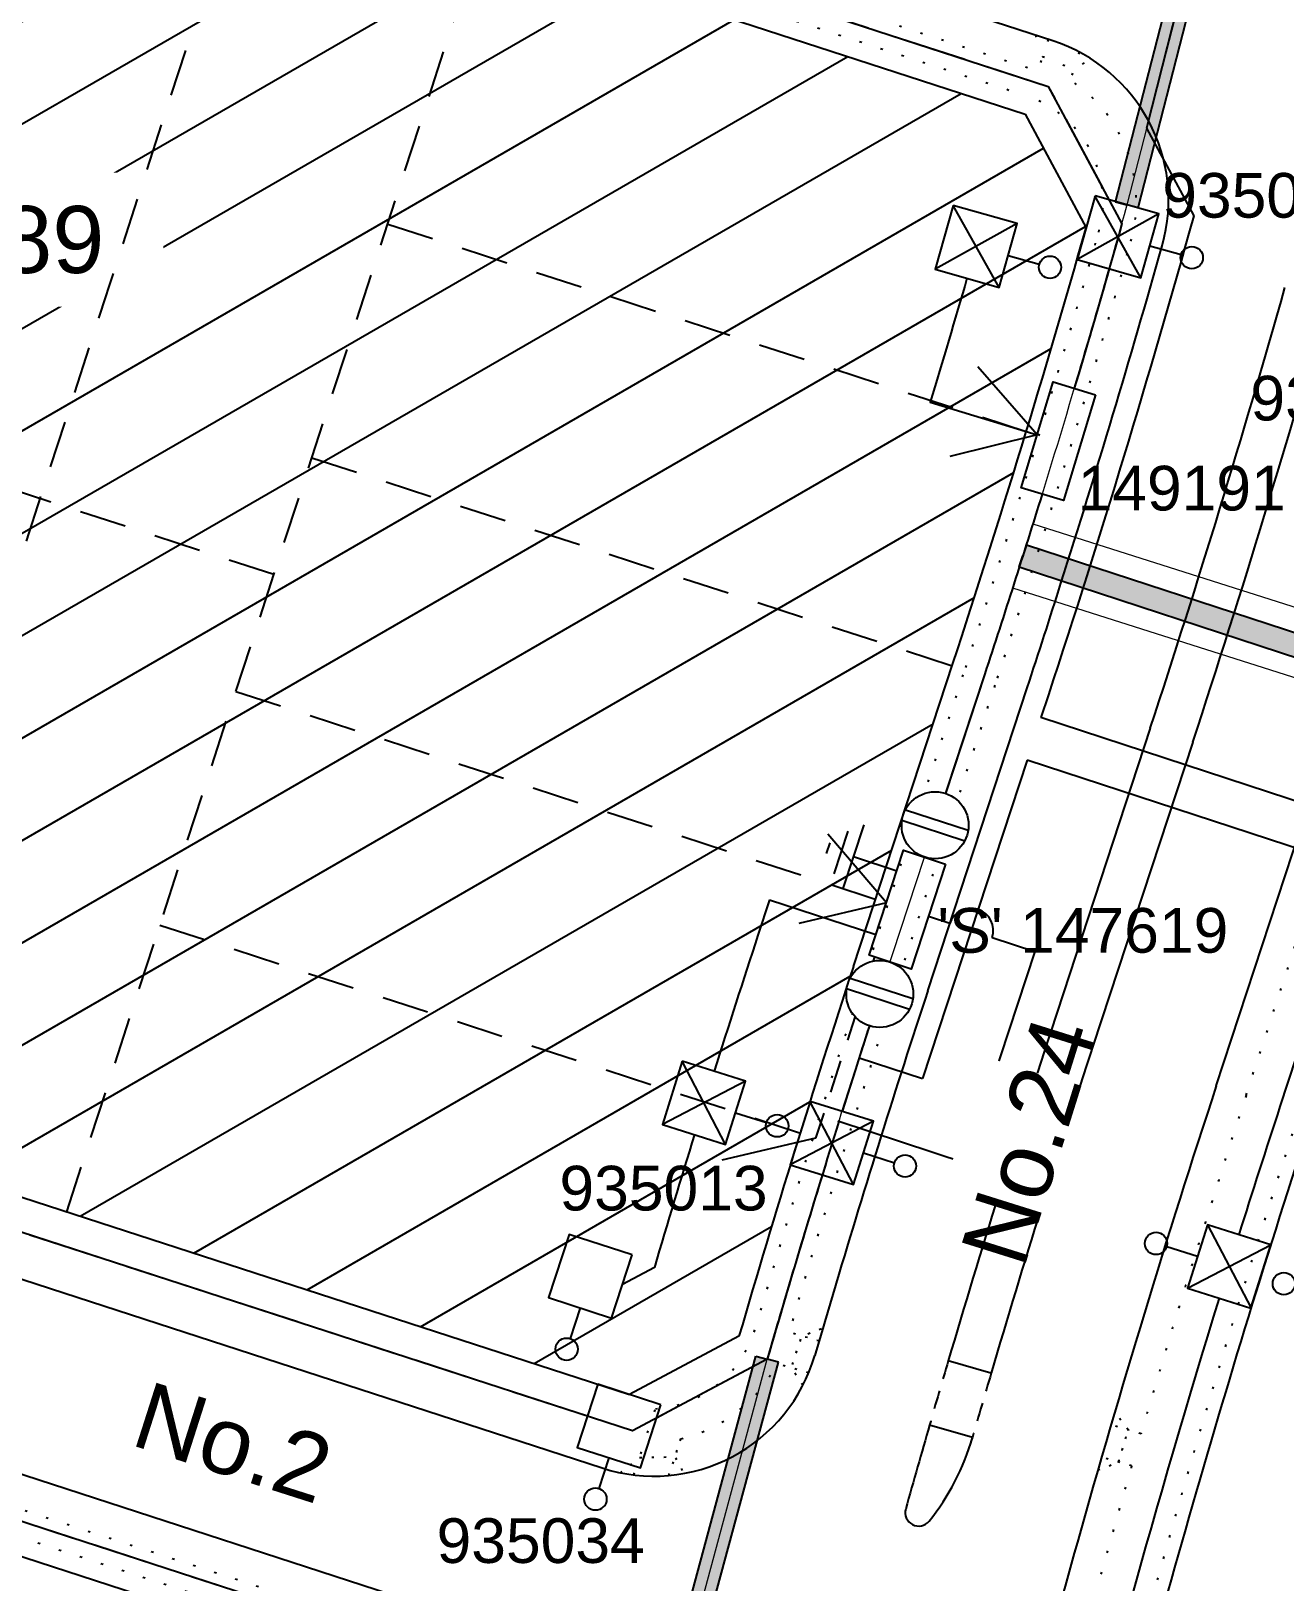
# Model space of a CAD drawing. Header units: metres. Extents: x 305482 to 305978, y 6275861 to 6276842.
# Drawn here: x 305673.2 to 305729.4, y 6276204.8 to 6276274.3 of the extents above; entities that cross this region are included whole.
import ezdxf
from ezdxf.enums import TextEntityAlignment as Align

# ---------------------------------------------------------------- set-up
doc = ezdxf.new("R2010")
doc.units = ezdxf.units.M
doc.header["$LTSCALE"] = 0.7
for name, pattern in [('Cable Exist OH', [1, 1, 0]), ('Dash', [5, 3, -2]), ('DOT', [6.35, 0, -6.35]), ('IE Trench LV', [6.5, 5, -1.5])]:
    doc.linetypes.add(name, pattern=pattern)
doc.layers.get('0').update_dxf_attribs({"color": 6})
for name, color, linetype in [('_User Miscellaneous1', 3, 'Continuous'), ('_User Miscellaneous11', 7, 'Continuous'), ('_User Miscellaneous3', 11, 'Continuous'), ('_User Miscellaneous4', 7, 'Continuous'), ('_User Miscellaneous7', 150, 'Continuous'), ('_User Miscellaneous8', 7, 'Continuous'), ('_User Miscellaneous9', 8, 'Continuous'), ('Cadastre Developer_SP_NEW', 4, 'Continuous'), ('Cadastre Roads_SP_NEW', 8, 'Continuous'), ('Duct_SP_NEW', 2, 'Continuous'), ('Equip_LV_NEW', 5, 'Continuous'), ('Mains_HV_NEW_V17', 2, 'Continuous'), ('Mains_LV_NEW_R6', 2, 'Continuous'), ('Mains_LV_NEW_T84', 2, 'Continuous'), ('Services_SP_NEW_UG', 2, 'Continuous'), ('SupportsUG_SP_LV_NEW', 2, 'Continuous'), ('SupportsUG_SP_LV_SL_NEW', 2, 'Continuous'), ('Trench_SP_NEW', 2, 'Continuous')]:
    doc.layers.add(name, color=color, linetype=linetype)
doc.layers.add('_User Miscellaneous5', color=7, linetype='Continuous', lineweight=35)
doc.layers.add('_User Notes', color=7, linetype='Continuous', plot=False)
doc.styles.add('ARIAL', font='arial.ttf', dxfattribs={"height": 2})
doc.styles.add('ARIAL 3.0', font='arial.ttf', dxfattribs={"height": 3})
doc.styles.add('POLE_LABEL', font='arial.ttf')
doc.styles.add('SL_LABEL', font='arial.ttf')
doc.styles.get("Standard").update_dxf_attribs({"font": 'arial.ttf'})
doc.styles.add('style1', font='iso3098b.shx')
doc.linetypes.add('Cable New UG', pattern='A,8,-1,["x",style1,S=3.5,R=0,X=0.35,Y=-1],-3.5', length=12.5)
doc.linetypes.add('Cable Z', pattern='A,8,-1,["Z",Standard,S=2.5,R=0,X=0.35,Y=-1.25],-3.5', length=12.5)
doc.linetypes.add('IE Trench HV', pattern='A,8,-2,["/",style1,S=2.5,R=0,X=0.1,Y=-1],-4.5', length=14.5)

# ---------------------------------------------------------------- blocks, each defined once
blk = doc.blocks.new('*U52')
at = {"lineweight": -3}
blk.add_lwpolyline([(-2.475, 2.49), (2.475, 2.49), (2.475, 0.51), (-2.475, 0.51)], close=True, dxfattribs=at)
for tag, flags, p in [('STREET_CODE', 9, (1.5, 3.5)), ('OWNED_BY', 9, (1.5, 3.3)), ('OPERATED_BY', 9, (1.5, 3.1)), ('STATE', 9, (1.5, 2.7)), ('MAINTAINED_BY', 9, (1.5, 2.9)), ('SUPPORT_TYPE', 9, (1.5, 2.5)), ('USAGE', 9, (1.5, 2.3)), ('LEGEND', 9, (1.5, 2.1)), ('SUBURB', 9, (1.5, 1.7)), ('STREETNAME', 9, (1.5, 1.5)), ('PARENT', 9, (1.5, 1.9)), ('LOCATION', 9, (1.5, 1.3)), ('Z', 1, (1.5, 0.9)), ('NOTES', 9, (1.5, 1.1))]:
    blk.add_attdef(tag, text='', height=0.2, dxfattribs=dict(flags=flags)).set_placement(p, align=Align.MIDDLE_LEFT)
at = {"layer": '_User Miscellaneous4', "style": 'ARIAL', "flags": 8}
blk.add_attdef('ASSET_NUM', text='', height=2, dxfattribs=at).set_placement((2, 5.5), align=Align.MIDDLE_LEFT)
blk = doc.blocks.new('A$C1B2C29DD')
at = {"layer": 'Services_SP_NEW_UG', "color": 2, "flags": 128}
for points in [[(0, 0), (-2.1, 3.444)], [(0, 0), (2.1, 3.444)]]:
    blk.add_lwpolyline(points, dxfattribs=at)
blk = doc.blocks.new('*U56')
at = {"layer": 'Services_SP_NEW_UG', "color": 2, "flags": 128}
blk.add_lwpolyline([(-11, -0.75), (-13.247, 2.934)], dxfattribs=at)
at = {"layer": 'Services_SP_NEW_UG', "color": 2, "linetype": 'Dash', "ltscale": 0.7, "flags": 128}
blk.add_lwpolyline([(-2.473, -0.75), (-11, -0.75)], dxfattribs=at)
blk = doc.blocks.new('*U166')
at = {"layer": '_User Miscellaneous7', "lineweight": -3}
for points in [[(2.143, -3.02), (2.143, -1.57)], [(0.658, -3.02), (3.628, -5.99)], [(3.628, -3.02), (0.658, -5.99)]]:
    blk.add_lwpolyline(points, dxfattribs=at)
blk.add_lwpolyline([(0.658, -5.99), (3.628, -5.99), (3.628, -3.02), (0.658, -3.02)], close=True, dxfattribs=at)
blk.add_circle((2.143, -1.07), 0.5, dxfattribs=at)
at = {"layer": '_User Miscellaneous8', "color": 2, "lineweight": -3}
blk.add_lwpolyline([(-1.485, 0), (1.485, 0), (1.485, 2.97), (-1.485, 2.97)], close=True, dxfattribs=at)
at = {"layer": '_User Miscellaneous9', "color": 2, "lineweight": -3}
for points in [[(-1.485, 2.97), (1.485, 0)], [(1.485, 2.97), (-1.485, -0.015)]]:
    blk.add_lwpolyline(points, dxfattribs=at)
at = {"style": 'POLE_LABEL', "flags": 9}
blk.add_attdef('STRUCTURE_PLANT_NUMBER', text='', height=0.2, dxfattribs=at).set_placement((1.641, 1.727), align=Align.MIDDLE_LEFT)
for tag, flags, p in [('STREET_CODE', 9, (1.641, 1.485)), ('OWNED_BY', 9, (1.641, 1.085)), ('OPERATED_BY', 9, (1.641, 0.885)), ('COLUMN_TYPE', 9, (1.641, 1.285)), ('MAINTAINED_BY', 9, (1.641, 0.685)), ('STATE', 9, (1.641, 0.485)), ('USAGE', 9, (1.641, 0.285)), ('LEGEND', 9, (1.641, 0.085)), ('SUBURB', 9, (1.641, -0.315)), ('STREETNAME', 9, (1.641, -0.515)), ('PARENT', 9, (1.641, -0.115)), ('LOCATION', 9, (1.641, -0.715)), ('Z', 1, (1.641, -1.315)), ('NOTES', 9, (1.641, -0.915)), ('LABEL_ALIGNMENT', 9, (1.641, -1.115))]:
    blk.add_attdef(tag, text='', height=0.2, dxfattribs=dict(flags=flags)).set_placement(p, align=Align.MIDDLE_LEFT)
at = {"layer": '_User Miscellaneous5', "style": 'ARIAL', "flags": 8}
blk.add_attdef('ASSET_NUM', text='', height=2, dxfattribs=at).set_placement((2, 3.485), align=Align.MIDDLE_LEFT)
blk = doc.blocks.new('*U107')
at = {"layer": '_User Miscellaneous8', "color": 2}
blk.add_line((0, 0), (0, 1.45), dxfattribs=at)
blk.add_circle((0, 1.95), 0.5, dxfattribs=at)
for tag, p, flags in [('Z', (0, 0), 1), ('OPERATED_BY', (0, -9.607), 9)]:
    blk.add_attdef(tag, p, '', height=0.2, dxfattribs=dict(flags=flags))
at = {"style": 'SL_LABEL', "flags": 9}
blk.add_attdef('STREET_CODE', text='', height=0.2, dxfattribs=at).set_placement((0, -0.2), align=Align.MIDDLE_LEFT)
at = {"flags": 9}
for tag, p in [('CONSTRUCTED_VOLTAGE', (0, -0.4)), ('CONTROL_TYPE', (0, -0.6)), ('OPERATING_VOLTAGE', (0, -1.4)), ('LANTERN_PURPOSE', (0, -0.8)), ('LANTERN_TYPE', (0, -1)), ('NO_PHASES', (0, -1.2)), ('ORIENTATION', (0, -1.6)), ('OWNED_BY', (0, -1.8)), ('STATE', (0, -2)), ('CEXIST', (0, -2.4)), ('CNEW', (0, -2.6)), ('CNUMBER', (0, -2.8)), ('USAGE', (0, -2.2)), ('CREMOVE', (0, -3)), ('CREPLACE', (0, -3.2)), ('LKINGHEIGHT', (0, -3.4)), ('LBRACKET', (0, -3.6)), ('LBRACKETVOCAB', (0, -3.8)), ('LCATEGORY', (0, -4)), ('LCHARGE1', (0, -4.2)), ('LCHARGE1PERCENT', (0, -4.4)), ('LCHARGE2', (0, -4.6)), ('LCHARGE2PERCENT', (0, -4.8)), ('LCHARGE3', (0, -5)), ('LCHARGE3PERCENT', (0, -5.2)), ('LEXIST', (0, -5.4)), ('LLAMP', (0, -5.6)), ('LLAMPVOCAB', (0, -5.8)), ('LMAST', (0, -6)), ('LMASTVOCAB', (0, -6.2)), ('LNEW', (0, -6.4)), ('LANTNUMBER', (0, -6.6)), ('LOUTREACH', (0, -7)), ('LOUTREACHVOCAB', (0, -7.2)), ('LRATECODE', (0, -7.4)), ('LREMOVE', (0, -7.6)), ('LREPLACE', (0, -7.8)), ('LTYPE', (0, -8)), ('LTYPEVOCAB', (0, -8.2)), ('LEGEND', (0, -8.4)), ('SUBURB', (0, -8.6)), ('STREETNAME', (0, -8.8)), ('LOCATION', (0, -9)), ('NOTES', (0, -9.2)), ('MAINTAINED_BY', (0, -9.863))]:
    blk.add_attdef(tag, text='', height=0.2, dxfattribs=at).set_placement(p, align=Align.MIDDLE_LEFT)
at = {"layer": '_User Notes', "style": 'SL_LABEL', "flags": 8}
blk.add_attdef('ASSET_NUM', text='', height=2.5, dxfattribs=at).set_placement((2, 2), align=Align.MIDDLE_LEFT)
at = {"layer": '_User Notes', "flags": 8}
blk.add_attdef('LNUMBER', text='', height=2.5, dxfattribs=at).set_placement((1.2, -2.8), align=Align.MIDDLE_LEFT)
blk = doc.blocks.new('*U167')
at = {"layer": '_User Miscellaneous7', "lineweight": -3}
for points in [[(-1.36, -3.013), (-1.36, -1.563)], [(-2.845, -3.013), (0.125, -5.983)], [(0.125, -3.013), (-2.845, -5.983)]]:
    blk.add_lwpolyline(points, dxfattribs=at)
blk.add_lwpolyline([(-2.845, -5.983), (0.125, -5.983), (0.125, -3.013), (-2.845, -3.013)], close=True, dxfattribs=at)
blk.add_circle((-1.36, -1.063), 0.5, dxfattribs=at)
at = {"layer": '_User Miscellaneous8', "color": 2, "lineweight": -3}
blk.add_lwpolyline([(-1.485, 0), (1.485, 0), (1.485, 2.97), (-1.485, 2.97)], close=True, dxfattribs=at)
at = {"layer": '_User Miscellaneous9', "color": 2, "lineweight": -3}
for points in [[(-1.485, 2.97), (1.485, 0)], [(1.485, 2.97), (-1.485, -0.015)]]:
    blk.add_lwpolyline(points, dxfattribs=at)
at = {"style": 'POLE_LABEL', "flags": 9}
blk.add_attdef('STRUCTURE_PLANT_NUMBER', text='', height=0.2, dxfattribs=at).set_placement((1.641, 1.727), align=Align.MIDDLE_LEFT)
for tag, flags, p in [('STREET_CODE', 9, (1.641, 1.485)), ('OWNED_BY', 9, (1.641, 1.085)), ('OPERATED_BY', 9, (1.641, 0.885)), ('COLUMN_TYPE', 9, (1.641, 1.285)), ('MAINTAINED_BY', 9, (1.641, 0.685)), ('STATE', 9, (1.641, 0.485)), ('USAGE', 9, (1.641, 0.285)), ('LEGEND', 9, (1.641, 0.085)), ('SUBURB', 9, (1.641, -0.315)), ('STREETNAME', 9, (1.641, -0.515)), ('PARENT', 9, (1.641, -0.115)), ('LOCATION', 9, (1.641, -0.715)), ('Z', 1, (1.641, -1.315)), ('NOTES', 9, (1.641, -0.915)), ('LABEL_ALIGNMENT', 9, (1.641, -1.115))]:
    blk.add_attdef(tag, text='', height=0.2, dxfattribs=dict(flags=flags)).set_placement(p, align=Align.MIDDLE_LEFT)
at = {"layer": '_User Miscellaneous5', "style": 'ARIAL', "flags": 8}
blk.add_attdef('ASSET_NUM', text='', height=2, dxfattribs=at).set_placement((2, 3.485), align=Align.MIDDLE_LEFT)
blk = doc.blocks.new('*U242')
at = {"layer": '_User Miscellaneous7', "lineweight": -3}
for points in [[(0, -3.03), (0, -1.58)], [(-1.485, -3.03), (1.485, -6)], [(1.485, -3.03), (-1.485, -6)]]:
    blk.add_lwpolyline(points, dxfattribs=at)
blk.add_lwpolyline([(-1.485, -6), (1.485, -6), (1.485, -3.03), (-1.485, -3.03)], close=True, dxfattribs=at)
blk.add_circle((0, -1.08), 0.5, dxfattribs=at)
at = {"layer": '_User Miscellaneous8', "color": 2, "lineweight": -3}
blk.add_lwpolyline([(-1.485, 0), (1.485, 0), (1.485, 2.97), (-1.485, 2.97)], close=True, dxfattribs=at)
at = {"layer": '_User Miscellaneous9', "color": 2, "lineweight": -3}
for points in [[(-1.485, 2.97), (1.485, 0)], [(1.485, 2.97), (-1.485, -0.015)]]:
    blk.add_lwpolyline(points, dxfattribs=at)
at = {"style": 'POLE_LABEL', "flags": 9}
blk.add_attdef('STRUCTURE_PLANT_NUMBER', text='', height=0.2, dxfattribs=at).set_placement((1.641, 1.727), align=Align.MIDDLE_LEFT)
for tag, flags, p in [('STREET_CODE', 9, (1.641, 1.485)), ('OWNED_BY', 9, (1.641, 1.085)), ('OPERATED_BY', 9, (1.641, 0.885)), ('COLUMN_TYPE', 9, (1.641, 1.285)), ('MAINTAINED_BY', 9, (1.641, 0.685)), ('STATE', 9, (1.641, 0.485)), ('USAGE', 9, (1.641, 0.285)), ('LEGEND', 9, (1.641, 0.085)), ('SUBURB', 9, (1.641, -0.315)), ('STREETNAME', 9, (1.641, -0.515)), ('PARENT', 9, (1.641, -0.115)), ('LOCATION', 9, (1.641, -0.715)), ('Z', 1, (1.641, -1.315)), ('NOTES', 9, (1.641, -0.915)), ('LABEL_ALIGNMENT', 9, (1.641, -1.115))]:
    blk.add_attdef(tag, text='', height=0.2, dxfattribs=dict(flags=flags)).set_placement(p, align=Align.MIDDLE_LEFT)
at = {"layer": '_User Miscellaneous5', "style": 'ARIAL', "flags": 8}
blk.add_attdef('ASSET_NUM', text='', height=2, dxfattribs=at).set_placement((2, 3.485), align=Align.MIDDLE_LEFT)
blk = doc.blocks.new('*U165')
at = {"layer": '_User Miscellaneous7', "lineweight": -3}
blk.add_lwpolyline([(3.3, -3.015), (3.3, -1.565)], dxfattribs=at)
blk.add_lwpolyline([(1.815, -5.985), (4.785, -5.985), (4.785, -3.015), (1.815, -3.015)], close=True, dxfattribs=at)
blk.add_circle((3.3, -1.065), 0.5, dxfattribs=at)
at = {"layer": '_User Miscellaneous8', "color": 2, "lineweight": -3}
blk.add_lwpolyline([(-1.485, 0), (1.485, 0), (1.485, 2.97), (-1.485, 2.97)], close=True, dxfattribs=at)
at = {"style": 'POLE_LABEL', "flags": 9}
blk.add_attdef('STRUCTURE_PLANT_NUMBER', text='', height=0.2, dxfattribs=at).set_placement((1.641, 1.727), align=Align.MIDDLE_LEFT)
for tag, flags, p in [('STREET_CODE', 9, (1.641, 1.485)), ('OWNED_BY', 9, (1.641, 1.085)), ('OPERATED_BY', 9, (1.641, 0.885)), ('COLUMN_TYPE', 9, (1.641, 1.285)), ('MAINTAINED_BY', 9, (1.641, 0.685)), ('STATE', 9, (1.641, 0.485)), ('USAGE', 9, (1.641, 0.285)), ('LEGEND', 9, (1.641, 0.085)), ('SUBURB', 9, (1.641, -0.315)), ('STREETNAME', 9, (1.641, -0.515)), ('PARENT', 9, (1.641, -0.115)), ('LOCATION', 9, (1.641, -0.715)), ('Z', 1, (1.641, -1.315)), ('NOTES', 9, (1.641, -0.915)), ('LABEL_ALIGNMENT', 9, (1.641, -1.115))]:
    blk.add_attdef(tag, text='', height=0.2, dxfattribs=dict(flags=flags)).set_placement(p, align=Align.MIDDLE_LEFT)
at = {"layer": '_User Miscellaneous5', "style": 'ARIAL', "flags": 8}
blk.add_attdef('ASSET_NUM', text='', height=2, dxfattribs=at).set_placement((2, 3.485), align=Align.MIDDLE_LEFT)
blk = doc.blocks.new('*U92')
for tag, flags, p in [('ACTUAL_STATUS', 9, (1.5, 0)), ('OPERATING_VOLTAGE', 9, (1.5, -0.6)), ('CONSTRUCTED_VOLTAGE', 9, (1.5, -0.2)), ('NO_PHASES', 9, (1.5, -0.4)), ('ORIENTATION', 9, (1.5, -0.8)), ('STATE', 9, (1.5, -1)), ('SWITCH_TYPE', 9, (1.5, -1.2)), ('USAGE', 9, (1.5, -1.4)), ('OWNED_BY', 9, (1.5, -1.8)), ('OPERATED_BY', 9, (1.5, -2)), ('NOTES', 9, (1.5, -1.6)), ('TYPE', 9, (1.5, -2.6)), ('Z', 1, (1.5, -2.8)), ('MAINTAINED_BY', 9, (1.5, -2.2)), ('NUMBER_OF_PHASES', 9, (1.5, -2.4))]:
    blk.add_attdef(tag, text='', height=0.2, dxfattribs=dict(flags=flags)).set_placement(p, align=Align.MIDDLE_LEFT)
blk.add_wipeout([(-1.689, 1.185), (-1.83, 1.061), (-1.954, 0.921), (-2.06, 0.766), (-2.146, 0.599), (-2.211, 0.423), (-2.252, 0.24), (-2.271, 0.053), (-2.265, -0.134), (-2.237, -0.32), (-2.185, -0.5), (-2.111, -0.673), (-2.016, -0.834), (-1.902, -0.983), (-1.77, -1.116), (-1.622, -1.232), (-1.461, -1.328), (-1.289, -1.403), (-1.109, -1.456), (-0.924, -1.486), (-0.736, -1.493), (-0.549, -1.476), (-0.366, -1.436), (-0.189, -1.373), (-0.022, -1.288), (0.134, -1.183), (0.275, -1.06), (0.4, -0.92), (0.506, -0.765), (0.591, -0.598), (0.656, -0.422), (0.697, -0.239), (0.716, -0.052), (0.71, 0.136), (0.682, 0.321), (0.63, 0.501), (0.556, 0.674), (0.461, 0.836), (0.347, 0.984), (0.215, 1.117), (0.067, 1.233), (-0.094, 1.329), (-0.266, 1.404), (-0.446, 1.457), (-0.631, 1.487), (-0.819, 1.494), (-1.005, 1.477), (-1.189, 1.437), (-1.366, 1.374), (-1.533, 1.289)])
for p, q in [((-1.216, -1.434), (-0.835, 1.5)), ((-0.72, -1.498), (-0.339, 1.435))]:
    blk.add_line(p, q)
blk.add_circle((-0.777, 0.001), 1.5)
blk = doc.blocks.new('*U217')
for tag, flags, p in [('ACTUAL_STATUS', 9, (1.5, 0)), ('OPERATING_VOLTAGE', 9, (1.5, -0.6)), ('CONSTRUCTED_VOLTAGE', 9, (1.5, -0.2)), ('NO_PHASES', 9, (1.5, -0.4)), ('ORIENTATION', 9, (1.5, -0.8)), ('STATE', 9, (1.5, -1)), ('SWITCH_TYPE', 9, (1.5, -1.2)), ('USAGE', 9, (1.5, -1.4)), ('OWNED_BY', 9, (1.5, -1.8)), ('OPERATED_BY', 9, (1.5, -2)), ('NOTES', 9, (1.5, -1.6)), ('TYPE', 9, (1.5, -2.6)), ('Z', 1, (1.5, -2.8)), ('MAINTAINED_BY', 9, (1.5, -2.2)), ('NUMBER_OF_PHASES', 9, (1.5, -2.4))]:
    blk.add_attdef(tag, text='', height=0.2, dxfattribs=dict(flags=flags)).set_placement(p, align=Align.MIDDLE_LEFT)
blk.add_wipeout([(0.134, -1.183), (0.275, -1.06), (0.4, -0.92), (0.506, -0.765), (0.591, -0.598), (0.656, -0.422), (0.697, -0.239), (0.716, -0.052), (0.71, 0.136), (0.682, 0.321), (0.63, 0.501), (0.556, 0.674), (0.461, 0.836), (0.347, 0.984), (0.215, 1.117), (0.067, 1.233), (-0.094, 1.329), (-0.266, 1.404), (-0.446, 1.457), (-0.631, 1.487), (-0.819, 1.494), (-1.005, 1.477), (-1.189, 1.437), (-1.366, 1.374), (-1.533, 1.289), (-1.689, 1.185), (-1.83, 1.061), (-1.954, 0.921), (-2.06, 0.766), (-2.146, 0.599), (-2.211, 0.423), (-2.252, 0.24), (-2.271, 0.053), (-2.265, -0.134), (-2.237, -0.32), (-2.185, -0.5), (-2.111, -0.673), (-2.016, -0.834), (-1.902, -0.983), (-1.77, -1.116), (-1.622, -1.232), (-1.461, -1.328), (-1.289, -1.403), (-1.109, -1.456), (-0.924, -1.486), (-0.736, -1.493), (-0.549, -1.476), (-0.366, -1.436), (-0.189, -1.373), (-0.022, -1.288)])
for p, q in [((-0.835, 1.5), (-1.216, -1.434)), ((-0.339, 1.435), (-0.72, -1.498))]:
    blk.add_line(p, q)
blk.add_circle((-0.777, 0.001), 1.5)
blk = doc.blocks.new('Earth')
for p, q in [((0, -2.044), (0, 0)), ((-1.5, -2.044), (1.5, -2.044)), ((-1, -2.644), (1, -2.644)), ((-0.25, -3.244), (0.25, -3.244))]:
    blk.add_line(p, q)

msp = doc.modelspace()

# ---------------------------------------------------------------- hatches: boundary and pattern name
at = {"layer": '_User Miscellaneous11'}
h = msp.add_hatch(dxfattribs=at)
h.set_pattern_fill('ANSI31', color=3, scale=1.25, angle=345)
edge = h.paths.add_edge_path()
edge.add_line((305624.142, 6276300.96), (305605.131, 6276244.049))
edge.add_line((305624.142, 6276300.96), (305717.74, 6276270.548))
edge.add_line((305717.74, 6276270.548), (305720.471, 6276265.459))
edge.add_arc((305248.295, 6276399.01), 490.7, 341.82502, 344.20682)
edge.add_line((305710.057, 6276232.379), (305714.513, 6276245.951))
edge.add_arc((306193.947, 6276073.519), 509.3, 161.82502, 163.77467)
edge.add_line((305704.933, 6276215.825), (305700.026, 6276213.216))
edge.add_line((305605.131, 6276244.049), (305700.026, 6276213.216))
h.paths.add_polyline_path([(305653.916, 6276262.163), (305677.13, 6276262.163), (305677.13, 6276268.345), (305653.916, 6276268.345)], flags=24)
h.paths.add_polyline_path([(305658.621, 6276250.488), (305665.836, 6276250.488), (305665.836, 6276254.61), (305658.621, 6276254.61)], flags=24)
h = msp.add_hatch(color=256, dxfattribs=at)
h.dxf.hatch_style = 1
h.paths.add_polyline_path([(305721.794, 6276266.615), (305722.802, 6276266.355), (305728.099, 6276286.937), (305727.092, 6276287.197)])
h = msp.add_hatch(color=256, dxfattribs=at)
h.dxf.hatch_style = 1
h.paths.add_polyline_path([(305717.802, 6276251.263), (305717.478, 6276250.275), (305735.147, 6276244.485), (305735.471, 6276245.473)])
h = msp.add_hatch(color=256, dxfattribs=at)
h.dxf.hatch_style = 1
h.paths.add_polyline_path([(305700.18, 6276194.505), (305701.184, 6276194.234), (305706.699, 6276214.662), (305705.694, 6276214.933)])

# ---------------------------------------------------------------- linework, layer by layer
at = {"layer": '_User Miscellaneous3', "color": 3, "linetype": 'DOT', "ltscale": 0.2}
for p, q in [((305629.444, 6276300.078), (305717.773, 6276271.378)), ((305710.627, 6276232.192), (305715.083, 6276245.764)), ((305712.052, 6276231.724), (305716.508, 6276245.296)), ((305727.634, 6276226.609), (305732.09, 6276240.181)), ((305604.312, 6276230.331), (305697.156, 6276200.164)), ((305603.941, 6276229.19), (305696.16, 6276199.226))]:
    msp.add_line(p, q, dxfattribs=at)
at = {"layer": '_User Miscellaneous3', "color": 3, "linetype": 'DOT', "ltscale": 0.1}
for p, q in [((305708.517, 6276215.615), (305707.172, 6276216.002)), ((305708.054, 6276214.188), (305706.637, 6276214.595))]:
    msp.add_line(p, q, dxfattribs=at)
at = {"layer": '_User Miscellaneous3', "color": 3, "linetype": 'DOT', "ltscale": 0.2, "flags": 128}
for points in [[(305718.772, 6276273.893), (305718.308, 6276272.466), (305629.815, 6276301.22)], [(305718.201, 6276274.078), (305718.524, 6276273.132), (305719.913, 6276272.551), (305720.695, 6276273.016)], [(305720.164, 6276273.325), (305719.76, 6276272.08)], [(305700.228, 6276209.618), (305701.192, 6276212.583)]]:
    msp.add_lwpolyline(points, dxfattribs=at)
at = {"layer": '_User Miscellaneous3', "color": 3, "linetype": 'DOT', "ltscale": 0.1, "flags": 128}
for points in [[(305707.799, 6276213.637), (305707.28, 6276214.41), (305707.749, 6276215.836), (305708.686, 6276216.191)], [(305722.352, 6276211.632), (305721.753, 6276212.431)], [(305722.932, 6276211.464), (305721.584, 6276211.856)], [(305701.798, 6276209.594), (305702.333, 6276211.241)], [(305699.629, 6276209.715), (305700.481, 6276210.395), (305702.069, 6276210.43), (305702.457, 6276209.683)], [(305720.995, 6276209.84), (305721.931, 6276210.193)], [(305722.512, 6276210.024), (305721.162, 6276210.416)]]:
    msp.add_lwpolyline(points, dxfattribs=at)
msp.add_lwpolyline([(305721.931, 6276210.193, -0.000763), (305722.352, 6276211.632, -0.000763)], format="xyb", dxfattribs=at)
at = {"layer": '_User Miscellaneous3', "color": 3, "linetype": 'DOT', "ltscale": 0.2}
for centre, radius, start, end in [((305716.228, 6276266.623), 6.5, 344.20279, 57.08666), ((305716.228, 6276266.623), 5, 344.20279, 71.99986), ((305248.295, 6276399.01), 491.3, 341.82502, 344.20279), ((305248.295, 6276399.01), 492.8, 341.82502, 344.20279), ((306193.947, 6276073.519), 508.7, 161.82502, 163.71456), ((306193.947, 6276073.519), 507.2, 161.82502, 163.68476), ((306193.947, 6276073.519), 490.8, 161.82502, 163.6764), ((306193.947, 6276073.519), 488.3, 161.82502, 166.22781), ((305700.859, 6276217.572), 5, 273.81572, 343.71456), ((305700.859, 6276217.572), 6.5, 283.10663, 332.7465), ((306193.947, 6276073.519), 490.8, 163.85151, 166.22781)]:
    msp.add_arc(centre, radius, start, end, dxfattribs=at)
at = {"layer": '_User Miscellaneous9', "linetype": 'Dash', "flags": 128}
for points in [[(305689.208, 6276265.624), (305717.795, 6276256.335)], [(305685.809, 6276255.162), (305714.479, 6276245.847)], [(305682.409, 6276244.701), (305711.047, 6276235.396)], [(305679.01, 6276234.239), (305707.673, 6276224.926)]]:
    msp.add_lwpolyline(points, dxfattribs=at)
at = {"layer": 'Cadastre Developer_SP_NEW'}
for p, q in [((305717.74, 6276270.548), (305720.471, 6276265.459)), ((305710.057, 6276232.379), (305714.513, 6276245.951)), ((305624.531, 6276237.746), (305700.026, 6276213.216)), ((305619.772, 6276223.205), (305696.06, 6276198.417)), ((305704.933, 6276215.825), (305700.026, 6276213.216))]:
    msp.add_line(p, q, dxfattribs=at)
msp.add_lwpolyline([(305643.646, 6276294.623), (305717.74, 6276270.548)], dxfattribs=at)
for centre, radius, start, end in [((305248.295, 6276399.01), 490.7, 341.82502, 344.20682), ((306193.947, 6276073.519), 509.3, 161.82502, 163.77467), ((306193.947, 6276073.519), 487.7, 161.82502, 166.22781)]:
    msp.add_arc(centre, radius, start, end, dxfattribs=at)
at = {"layer": 'Cadastre Roads_SP_NEW'}
for p, q in [((305718.981, 6276273.825), (305626.95, 6276303.728)), ((305713.383, 6276231.288), (305717.838, 6276244.859)), ((305723.349, 6276243.05), (305718.893, 6276229.479)), ((305725.249, 6276242.426), (305720.793, 6276228.855)), ((305726.304, 6276227.046), (305730.76, 6276240.617)), ((305605.438, 6276240.269), (305698.81, 6276209.931)), ((305602.873, 6276232.376), (305697.361, 6276201.675)), ((305716.216, 6276214.18), (305714.294, 6276214.734)), ((305715.386, 6276211.297), (305713.464, 6276211.85))]:
    msp.add_line(p, q, dxfattribs=at)
for centre, radius, start, end in [((305716.663, 6276266.692), 7.5, 344.22454, 71.99986), ((305248.295, 6276399.01), 494.2, 342.39514, 344.22454), ((305248.293, 6276399.011), 500.001, 341.82503, 344.18906), ((305248.295, 6276399.01), 502, 341.82502, 344.25878), ((305248.295, 6276399.01), 494.2, 341.82502, 342.39514), ((306193.947, 6276073.519), 505.8, 161.82502, 163.37842), ((306193.947, 6276073.519), 500, 161.82502, 163.59503), ((306193.947, 6276073.519), 498, 161.82502, 163.59361), ((306193.947, 6276073.519), 492.2, 161.82502, 164.31153), ((306193.727, 6276073.584), 505.57, 163.37837, 163.76069), ((305701.127, 6276217.064), 7.5, 251.99986, 343.76069), ((306193.947, 6276073.519), 500, 163.9388, 164.38615), ((305705.285, 6276214.163), 10.5, 320.97085, 344.16262), ((306193.947, 6276073.519), 498, 163.93877, 163.94801), ((305712.975, 6276207.929), 0.6, 164.16262, 320.97085), ((306193.947, 6276073.519), 492.2, 164.31153, 166.22781)]:
    msp.add_arc(centre, radius, start, end, dxfattribs=at)
at = {"layer": 'Cadastre Roads_SP_NEW', "linetype": 'Dash', "ltscale": 0.4}
for radius, start, end in [(500, 163.59503, 163.9388), (498, 163.59361, 163.93877)]:
    msp.add_arc((306193.947, 6276073.519), radius, start, end, dxfattribs=at)
at = {"layer": 'Duct_SP_NEW'}
for p, q in [((305721.794, 6276266.615), (305727.092, 6276287.197)), ((305722.802, 6276266.355), (305728.099, 6276286.937)), ((305721.794, 6276266.615), (305722.298, 6276266.485)), ((305722.802, 6276266.355), (305722.298, 6276266.485)), ((305717.802, 6276251.263), (305717.64, 6276250.769)), ((305717.802, 6276251.263), (305735.471, 6276245.473)), ((305717.478, 6276250.275), (305717.64, 6276250.769)), ((305717.478, 6276250.275), (305735.147, 6276244.485)), ((305700.18, 6276194.505), (305705.694, 6276214.933)), ((305705.694, 6276214.933), (305706.197, 6276214.798)), ((305701.184, 6276194.234), (305706.699, 6276214.662)), ((305706.699, 6276214.662), (305706.197, 6276214.798))]:
    msp.add_line(p, q, dxfattribs=at)
at = {"layer": 'Mains_HV_NEW_V17', "color": 2, "linetype": 'Cable New UG', "lineweight": 0, "flags": 128}
for points in [[(305723.751, 6276436.864), (305722.863, 6276450.994), (305708.198, 6276450.073), (305707.574, 6276460.007), (305732.646, 6276461.582), (305737.821, 6276457.019), (305739.526, 6276429.869, -0.008433), (305740.288, 6276413.285, -0.006375), (305740.492, 6276400.736), (305740.084, 6276378.903, -0.008598), (305739.102, 6276362.005, -0.010763), (305737.054, 6276340.917, -0.014212), (305732.964, 6276313.243, -0.005124), (305731.105, 6276303.328, -0.001953), (305730.343, 6276299.56, -0.003324), (305728.978, 6276293.159, -0.003173), (305727.596, 6276287.067), (305722.298, 6276266.485, -0.008081), (305718.091, 6276252.2)], [(305616.807, 6276177.657), (305612.573, 6276164.626), (305612.573, 6276164.626), (305610.4, 6276157.183), (305639.019, 6276148.08), (305680.049, 6276134.749), (305685.998, 6276138.005), (305689.517, 6276151.515), (305693.808, 6276167.983), (305700.682, 6276194.369), (305706.197, 6276214.798, -0.004982), (305709.109, 6276224.49, -0.003836), (305711.482, 6276231.912), (305714.96, 6276242.505), (305715.938, 6276245.483, 0.002199), (305717.188, 6276249.339, 0.002199)]]:
    msp.add_lwpolyline(points, format="xyb", dxfattribs=at)
for points in [[(305718.091, 6276252.2), (305737.392, 6276246.062), (305743.107, 6276244.001)], [(305717.186, 6276249.339), (305736.429, 6276243.22), (305742.089, 6276241.179)]]:
    msp.add_lwpolyline(points, dxfattribs=at)
at = {"layer": 'Mains_LV_NEW_R6', "color": 2, "linetype": 'Cable Z'}
msp.add_line((305706.304, 6276235.374), (305711.064, 6276233.811), dxfattribs=at)
at = {"layer": 'Mains_LV_NEW_R6', "color": 2, "linetype": 'Cable Z', "ltscale": 0.9, "flags": 128}
for points in [[(305715.14, 6276263.196, -0.002978), (305713.489, 6276257.644), (305718.283, 6276256.187)], [(305706.304, 6276235.374), (305705.782, 6276233.783, 0.003112), (305703.824, 6276227.693)]]:
    msp.add_lwpolyline(points, format="xyb", dxfattribs=at)
msp.add_lwpolyline([(305701.147, 6276218.909), (305699.72, 6276218.15)], dxfattribs=at)
at = {"layer": 'Mains_LV_NEW_T84', "color": 2, "linetype": 'Cable New UG'}
msp.add_line((305710.31, 6276228.296), (305713.147, 6276227.365), dxfattribs=at)
at = {"layer": 'Mains_LV_NEW_T84', "color": 2, "linetype": 'Cable New UG', "flags": 128}
for points in [[(305728.276, 6276290.019), (305723.183, 6276269.922)], [(305735.102, 6276238.067), (305718.452, 6276243.523)], [(305717.828, 6276241.623), (305713.147, 6276227.365)], [(305734.479, 6276236.166), (305717.828, 6276241.623)], [(305714.373, 6276234.304), (305713.413, 6276234.619)], [(305716.273, 6276233.68), (305718.173, 6276233.056), (305715.062, 6276223.579), (305709.363, 6276225.45)], [(305645.457, 6276216.436), (305655.957, 6276213.025), (305697.09, 6276199.66), (305700.458, 6276193.508)]]:
    msp.add_lwpolyline(points, dxfattribs=at)
for points in [[(305685.745, 6276282.521), (305718.776, 6276271.788), (305722.079, 6276265.634, -0.003895), (305719.944, 6276258.269, -0.003895)], [(305723.183, 6276269.922), (305725.294, 6276265.988, -0.011313), (305718.788, 6276244.547), (305718.452, 6276243.523)], [(305718.504, 6276253.533, -0.004292), (305715.938, 6276245.483), (305714.18, 6276240.13)], [(305711.078, 6276230.675, 0.001231), (305710.31, 6276228.296, 0.001231)], [(305709.404, 6276225.436, 0.005471), (305706.197, 6276214.798), (305700.168, 6276211.593), (305666.267, 6276222.608)], [(305702.941, 6276224.858, 0.003023), (305701.147, 6276218.909)]]:
    msp.add_lwpolyline(points, format="xyb", dxfattribs=at)
at = {"layer": 'Mains_LV_NEW_T84', "color": 2, "linetype": 'Cable New UG'}
msp.add_arc((305715.323, 6276233.992), 1, 341.82502, 161.82502, dxfattribs=at)
at = {"layer": 'Trench_SP_NEW', "linetype": 'IE Trench LV', "flags": 128}
for points in [[(305685.745, 6276282.521), (305718.776, 6276271.788), (305721.502, 6276266.71)], [(305698.15, 6276212.248), (305666.267, 6276222.608)], [(305706.197, 6276214.798), (305701.246, 6276212.166)], [(305658.782, 6276212.107), (305697.09, 6276199.66), (305699.871, 6276194.58)]]:
    msp.add_lwpolyline(points, dxfattribs=at)
at = {"layer": 'Trench_SP_NEW', "linetype": 'IE Trench HV', "ltscale": 0.9, "flags": 128}
for points in [[(305721.508, 6276263.622, -0.002833), (305719.944, 6276258.269, -0.002833)], [(305718.504, 6276253.533, -0.004292), (305715.938, 6276245.483), (305714.96, 6276242.505), (305713.245, 6276237.279)], [(305735.729, 6276246.286, -0.003395), (305733.61, 6276239.681), (305729.154, 6276226.11, 0.00308), (305727.31, 6276220.372)], [(305726.427, 6276217.536, 0.014614), (305718.812, 6276189.978), (305718.805, 6276189.949)]]:
    msp.add_lwpolyline(points, format="xyb", dxfattribs=at)
at = {"layer": 'Trench_SP_NEW', "linetype": 'IE Trench HV', "ltscale": 0.6, "flags": 128}
msp.add_lwpolyline([(305711.701, 6276232.576), (305711.482, 6276231.912, 0.003112), (305709.548, 6276225.893)], format="xyb", dxfattribs=at)
at = {"layer": 'Trench_SP_NEW', "linetype": 'IE Trench HV', "ltscale": 0.8, "flags": 128}
msp.add_lwpolyline([(305708.665, 6276223.057, 0.004244), (305706.197, 6276214.798)], format="xyb", dxfattribs=at)

# ---------------------------------------------------------------- block references
at = {"layer": 'Services_SP_NEW_UG', "color": 2}
for p, rotation in [((305718.283, 6276256.187), 72.46197892211143), ((305711.532, 6276235.237), 71.92632360512903)]:
    msp.add_blockref('A$C1B2C29DD', p, dxfattribs=dict(at, rotation=rotation))
at = {"layer": 'Services_SP_NEW_UG', "rotation": 71.99986296218076}
msp.add_blockref('*U56', (305711.047, 6276235.396), dxfattribs=at)
at = {"layer": 'SupportsUG_SP_LV_NEW'}
ref = msp.add_blockref('*U52', (305717.795, 6276256.335), dxfattribs=dict(at, rotation=253.0966691950115))
ref.add_attrib('ASSET_NUM_001', '149191', (305720.091, 6276252.8), dxfattribs={"layer": '_User Miscellaneous4', "height": 2, "style": 'ARIAL'})
ref = msp.add_blockref('*U52', (305711.047, 6276235.396), dxfattribs=dict(at, rotation=251.8250179846265))
ref.add_attrib('ASSET_NUM_001', "'S' 147619", (305713.812, 6276232.999), dxfattribs={"layer": '_User Miscellaneous4', "height": 2, "style": 'ARIAL'})
at = {"layer": 'SupportsUG_SP_LV_SL_NEW', "ltscale": 0.5}
ref = msp.add_blockref('*U166', (305720.471, 6276265.459), dxfattribs=dict(at, rotation=254.2068244357405))
ref.add_attrib('ASSET_NUM_001', '935011', (305723.882, 6276265.909), dxfattribs={"layer": '_User Miscellaneous5', "height": 2, "style": 'ARIAL'})
for p, rotation in [((305723.329, 6276264.65), 254.2068244357405), ((305710.507, 6276224.034), 252.5366338851412), ((305725.464, 6276219.396), 72.5366338973423), ((305699.108, 6276210.391), 161.9998629666277)]:
    msp.add_blockref('*U107', p, dxfattribs=dict(at, rotation=rotation))
ref = msp.add_blockref('*U167', (305741.028, 6276258.779), dxfattribs=dict(at, rotation=74.11369609254962))
ref.add_attrib('ASSET_NUM_001', '935012', (305727.829, 6276256.829), dxfattribs={"layer": '_User Miscellaneous5', "height": 2, "style": 'ARIAL'})
ref = msp.add_blockref('*U242', (305707.673, 6276224.926), dxfattribs=dict(at, rotation=252.5366338851412))
ref.add_attrib('ASSET_NUM_001', '935013', (305696.894, 6276221.459), dxfattribs={"layer": '_User Miscellaneous5', "height": 2, "style": 'ARIAL'})
ref = msp.add_blockref('*U242', (305728.297, 6276218.504), dxfattribs=dict(at, rotation=72.5366338973423))
ref.add_attrib('ASSET_NUM_001', '935014', (305729.755, 6276219.641), dxfattribs={"layer": '_User Miscellaneous5', "height": 2, "style": 'ARIAL'})
ref = msp.add_blockref('*U165', (305700.026, 6276213.216), dxfattribs=dict(at, rotation=161.9998629666277))
ref.add_attrib('ASSET_NUM_001', '935034', (305691.393, 6276205.677), dxfattribs={"layer": '_User Miscellaneous5', "height": 2, "style": 'ARIAL'})

# ---------------------------------------------------------------- texts
at = {"layer": 'Cadastre Roads_SP_NEW', "color": 3, "insert": (305682.28, 6276211.052), "char_height": 3, "attachment_point": 5, "rotation": 342.28227, "style": 'ARIAL 3.0'}
msp.add_mtext_dynamic_manual_height_columns('No.2', width=14.5112, gutter_width=15, heights=[0], dxfattribs=at)

# ---------------------------------------------------------------- next in the draw order: block references
at = {"layer": 'Equip_LV_NEW', "linetype": 'Cable Exist OH', "lineweight": 0, "rotation": 79.23075128317723}
for name, p in [('*U217', (305713.858, 6276239.468)), ('*U92', (305711.379, 6276231.915))]:
    msp.add_blockref(name, p, dxfattribs=at)

# ---------------------------------------------------------------- next in the draw order: texts
at = {"layer": '_User Miscellaneous1', "insert": (305665.688, 6276264.91), "char_height": 3, "attachment_point": 5, "style": 'ARIAL 3.0', "bg_fill": 3, "box_fill_scale": 1.5, "bg_fill_color": 256, "bg_fill_transparency": 0}
msp.add_mtext_dynamic_manual_height_columns('URS 18989', width=23.94631, gutter_width=15, heights=[0], dxfattribs=at)
at = {"layer": 'Cadastre Roads_SP_NEW', "color": 3, "insert": (305717.942, 6276224.574), "char_height": 3, "attachment_point": 5, "rotation": 72.58251, "style": 'ARIAL 3.0', "bg_fill": 3, "box_fill_scale": 1.5, "bg_fill_color": 256, "bg_fill_transparency": 0}
msp.add_mtext_dynamic_manual_height_columns('No.24', width=3, gutter_width=15, heights=[0], dxfattribs=at)

# ---------------------------------------------------------------- next in the draw order: linework, layer by layer
at = {"layer": '_User Miscellaneous9', "linetype": 'Dash', "flags": 128}
for points in [[(305664.377, 6276224.799), (305682.918, 6276281.862)], [(305674.838, 6276221.4), (305684.109, 6276249.932), (305693.38, 6276278.463)], [(305684.109, 6276249.932), (305614.636, 6276272.505)]]:
    msp.add_lwpolyline(points, dxfattribs=at)

# ---------------------------------------------------------------- next in the draw order: block references
at = {"layer": 'Equip_LV_NEW', "linetype": 'Cable Exist OH', "lineweight": 0, "rotation": 251.8250177087253}
msp.add_blockref('Earth', (305712, 6276236.662), dxfattribs=at)

doc.saveas('drawing.dxf')
